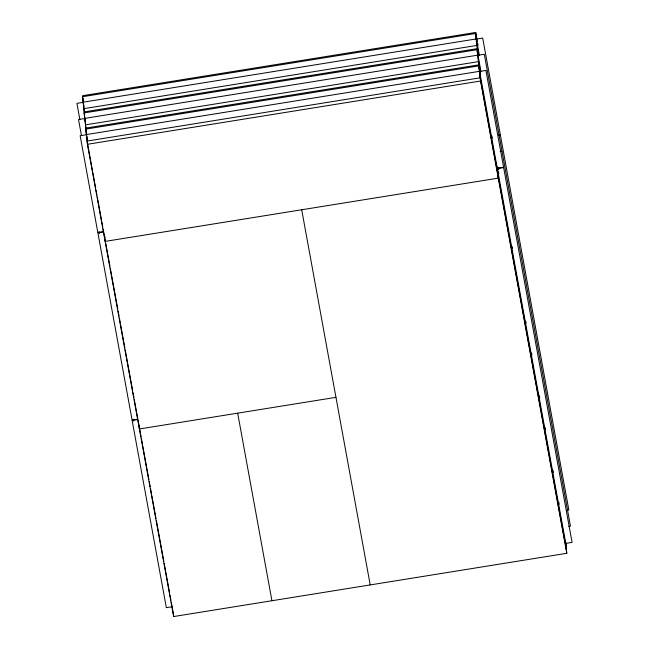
<?xml version="1.0" encoding="UTF-8"?>
<svg xmlns="http://www.w3.org/2000/svg" width="649" height="649" viewBox="0 0 649 649"><rect width="100%" height="100%" fill="white"/><g stroke="black" fill="none" stroke-linecap="round" stroke-linejoin="round"><path stroke-width="0.97" d="M477.323 41.366L475.701 32.45L82.553 95.711L87.404 144.289L173.648 616.55L566.788 553.289L565.652 541.858M83.397 102.144L476.147 38.956L475.157 33.553L82.407 96.742L84.046 108.634L476.788 45.438L476.147 38.956M85.011 118.345L477.761 55.149L476.772 49.746L84.029 112.942L85.66 124.827L478.41 61.631L477.761 55.149M85.782 128.096L478.93 64.835L480.56 73.759M86.633 134.538L479.376 71.341L478.394 65.938L85.644 129.135L87.274 141.02L480.025 77.823L479.376 71.341M87.404 144.289L480.544 81.028L475.701 32.45M498.554 135.114L500.355 134.822L482.686 38.064L476.374 39.078L479.286 55.035M498.602 135.479L500.403 135.187L568.849 509.992L567.056 510.284M500.168 151.306L501.977 151.014L484.3 54.256L477.989 55.27L480.901 71.228M103.232 231.628L97.821 232.504L80.151 135.738L86.463 134.724L87.372 139.713M103.296 231.985L97.894 232.853L132.088 420.09L137.491 419.222M137.547 419.562L132.145 420.43L166.339 607.667L172.642 606.653M335.963 397.342L139.389 428.973L138.854 423.708M568.67 526.477L570.471 526.193L502.018 151.379M477.688 43.353L478.053 45.333M477.023 45.576L478.84 55.554M478.581 55.579L477.315 48.643L84.167 111.904L84.711 114.873M498.456 167.345L498.821 169.34M478.637 61.769L480.463 71.747M491.958 136.185L492.323 138.164M497.751 167.913L498.116 169.908M498.481 171.896L498.846 173.883M512.11 246.531L512.475 248.518M525.739 321.158L526.104 323.153M531.555 352.999L531.92 354.995M539.368 395.793L539.733 397.78M545.184 427.634L545.549 429.63M552.997 470.428L553.362 472.415M558.813 502.269L559.178 504.257M566.609 549.005L565.62 543.594L566.082 548.227M480.252 77.961L497.929 174.727M497.986 175.068L566.439 549.881M480.544 81.028L566.788 553.289M301.704 209.765L370.214 584.919M237.68 413.162L271.931 600.739M83.096 98.68L83.453 100.66M83.956 106.322L83.226 102.339L76.915 103.353L79.827 119.311M83.875 108.837L84.605 112.829M85.392 121.525L84.841 118.532L78.529 119.546L81.45 135.503M85.49 125.03L86.041 128.023M86.325 131.074L86.69 133.053M87.112 141.222L92.393 170.152M92.758 172.147L94.397 181.128M94.762 183.123L95.671 188.113M96.036 190.1L96.944 195.089M97.309 197.085L101.504 220.027M101.869 222.023L102.777 227.012M103.142 229.008L104.781 237.988L104.594 236.131M105.024 239.327L105.389 241.314M105.755 243.31L109.932 266.212M110.298 268.207L117.753 309.038M118.118 311.033L119.027 316.014M119.392 318.002L120.3 322.983M120.665 324.979L124.851 347.88M125.216 349.876L132.672 390.706M133.037 392.702L133.945 397.675M134.302 399.67L138.488 422.572M139.097 425.906L141.101 436.858M141.466 438.854L142.374 443.835M142.731 445.822L148.921 479.684M149.286 481.68L150.195 486.661M150.552 488.648L151.468 493.629M151.825 495.617L156.011 518.527M156.377 520.522L163.832 561.353M164.197 563.34L169.657 593.218M170.014 595.214L170.922 600.195M171.287 602.183L173.291 613.143M99.005 231.596L99.37 233.591M133.256 419.173L133.621 421.169M497.142 166.704L498.278 178.134L105.138 241.396L104.562 235.546M173.267 612.737L173.648 616.55M485.923 70.449L479.603 71.463L497.28 168.229L503.592 167.215L485.923 70.449M503.64 167.572L497.345 168.586L565.79 543.4L572.085 542.386L503.64 167.572"/></g></svg>
